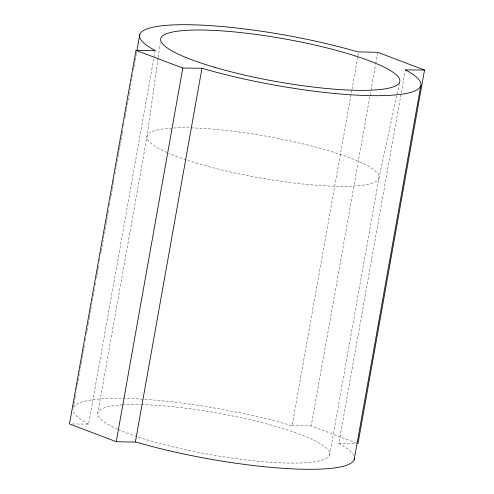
<?xml version="1.0" encoding="UTF-8"?>
<svg xmlns="http://www.w3.org/2000/svg" width="494" height="494" viewBox="0 0 494 494"><rect width="100%" height="100%" fill="white"/><g stroke="black" fill="none" stroke-linecap="round" stroke-linejoin="round"><path stroke-width="0.37" stroke-dasharray="2.47 1.85" d="M158.074 58.144L147.126 135.85L97.824 412.607M158.185 57.384L160.223 42.91M73.513 406.593L73.921 404.314M74.057 403.555L74.594 400.517M74.73 399.757L75.137 397.479M75.273 396.719L76.082 392.162M76.626 389.124L80.818 365.585M80.954 364.825L81.356 362.547M81.491 361.787L82.035 358.749M82.171 357.989L82.578 355.711M82.714 354.951L83.251 351.913M83.387 351.154L83.795 348.875M83.931 348.116L84.468 345.078M85.283 340.527L85.684 338.248M86.499 333.691L86.907 331.412M87.043 330.653L88.123 324.577M88.259 323.817L89.34 317.741M89.476 316.981L90.692 310.146M90.828 309.386L93.125 296.48M93.261 295.721L94.342 289.645M95.157 285.087L95.564 282.809M96.373 278.252L96.781 275.973M96.917 275.214L97.454 272.175M97.59 271.416L97.997 269.137M98.133 268.378L98.67 265.34M99.485 260.789L99.893 258.51M100.702 253.953L101.109 251.674M101.245 250.915L104.895 230.408M105.031 229.648L106.111 223.578M106.247 222.819L106.655 220.54M106.79 219.781L107.328 216.743M107.464 215.983L107.871 213.704M108.007 212.945L108.55 209.907M109.359 205.35L109.767 203.071M110.576 198.514L110.983 196.235M111.119 195.476L111.656 192.438M111.792 191.678L112.2 189.4M112.336 188.64L112.879 185.608M113.015 184.849L113.416 182.57M113.552 181.811L114.367 177.253M114.904 174.215L118.424 154.468M118.56 153.708L119.097 150.67M119.233 149.91L119.641 147.638M119.776 146.879L120.314 143.84M120.45 143.081L120.857 140.802M120.993 140.043L121.536 137.005M121.672 136.245L122.074 133.967M122.209 133.207L122.753 130.169M123.562 125.612L123.969 123.333M124.778 118.776L125.186 116.498M125.322 115.738L126.402 109.668M126.538 108.908L128.971 95.237M129.107 94.478L131.41 81.566M131.546 80.806L132.627 74.73M133.436 70.179L133.843 67.9M133.979 67.141L134.522 64.103M134.652 63.343L135.06 61.065M135.195 60.305L135.739 57.267M135.875 56.507L136.276 54.229M136.412 53.469L136.684 51.95M72.525 423.976L88.624 424.105L155.178 50.481M73.501 407.482A142.859 25.546 10.1 0 1 291.028 425.464L292.04 425.779L351.827 90.118M351.963 89.358L357.78 56.705M357.915 55.946L358.595 52.148M356.545 443.13L311.201 425.933L370.858 91.038M370.994 90.278L375.594 64.455M375.724 63.695L377.62 53.068M329.622 455.017L378.917 178.26L399.523 82.788M353.809 455.493A142.859 25.546 10.1 0 0 339.464 443.828L338.822 443.519L405.376 69.895M292.04 425.779L311.201 425.933M338.822 443.519L356.452 443.661M88.624 424.105L87.981 423.796A142.859 25.546 10.1 0 1 73.075 408.76M166.978 152.529A117.862 21.075 10.1 0 1 253.49 134.09A117.862 21.075 10.1 0 1 368.45 184.169A117.862 21.075 10.1 0 1 168.843 153.338M141.624 404.623A117.862 21.075 10.1 0 1 306.014 436.733A117.862 21.075 10.1 0 1 282.445 462.897A117.862 21.075 10.1 0 1 118.912 429.829M117.677 429.286A117.862 21.075 10.1 0 1 121.87 404.907M122.648 404.858A117.862 21.075 10.1 0 1 140.876 404.605"/><path stroke-width="0.74" d="M357.983 443.674L424.537 70.049L377.756 52.308L357.582 51.833A142.859 25.546 10.1 0 0 186.713 24.7A142.859 25.546 10.1 0 0 154.536 50.172L155.178 50.481L136.017 50.326L69.463 423.951L116.244 441.692L136.418 442.167A142.859 25.546 10.1 0 0 281.784 468.232A142.859 25.546 10.1 0 0 354.414 457.518M136.955 50.431L139.796 34.487M116.244 441.692L182.799 68.067L136.017 50.326M135.405 441.852L201.96 68.221L202.972 68.536A142.859 25.546 10.1 0 0 373.841 95.675A142.859 25.546 10.1 0 0 406.019 70.204L405.376 69.895L424.537 70.049M354.204 459.513L420.758 85.888M182.799 68.067L201.96 68.221M214.563 67.289A121.431 21.711 10.1 0 0 399.683 82.035A121.431 21.711 10.1 0 0 226.579 31.239A121.431 21.711 10.1 0 0 214.563 67.289"/></g></svg>
